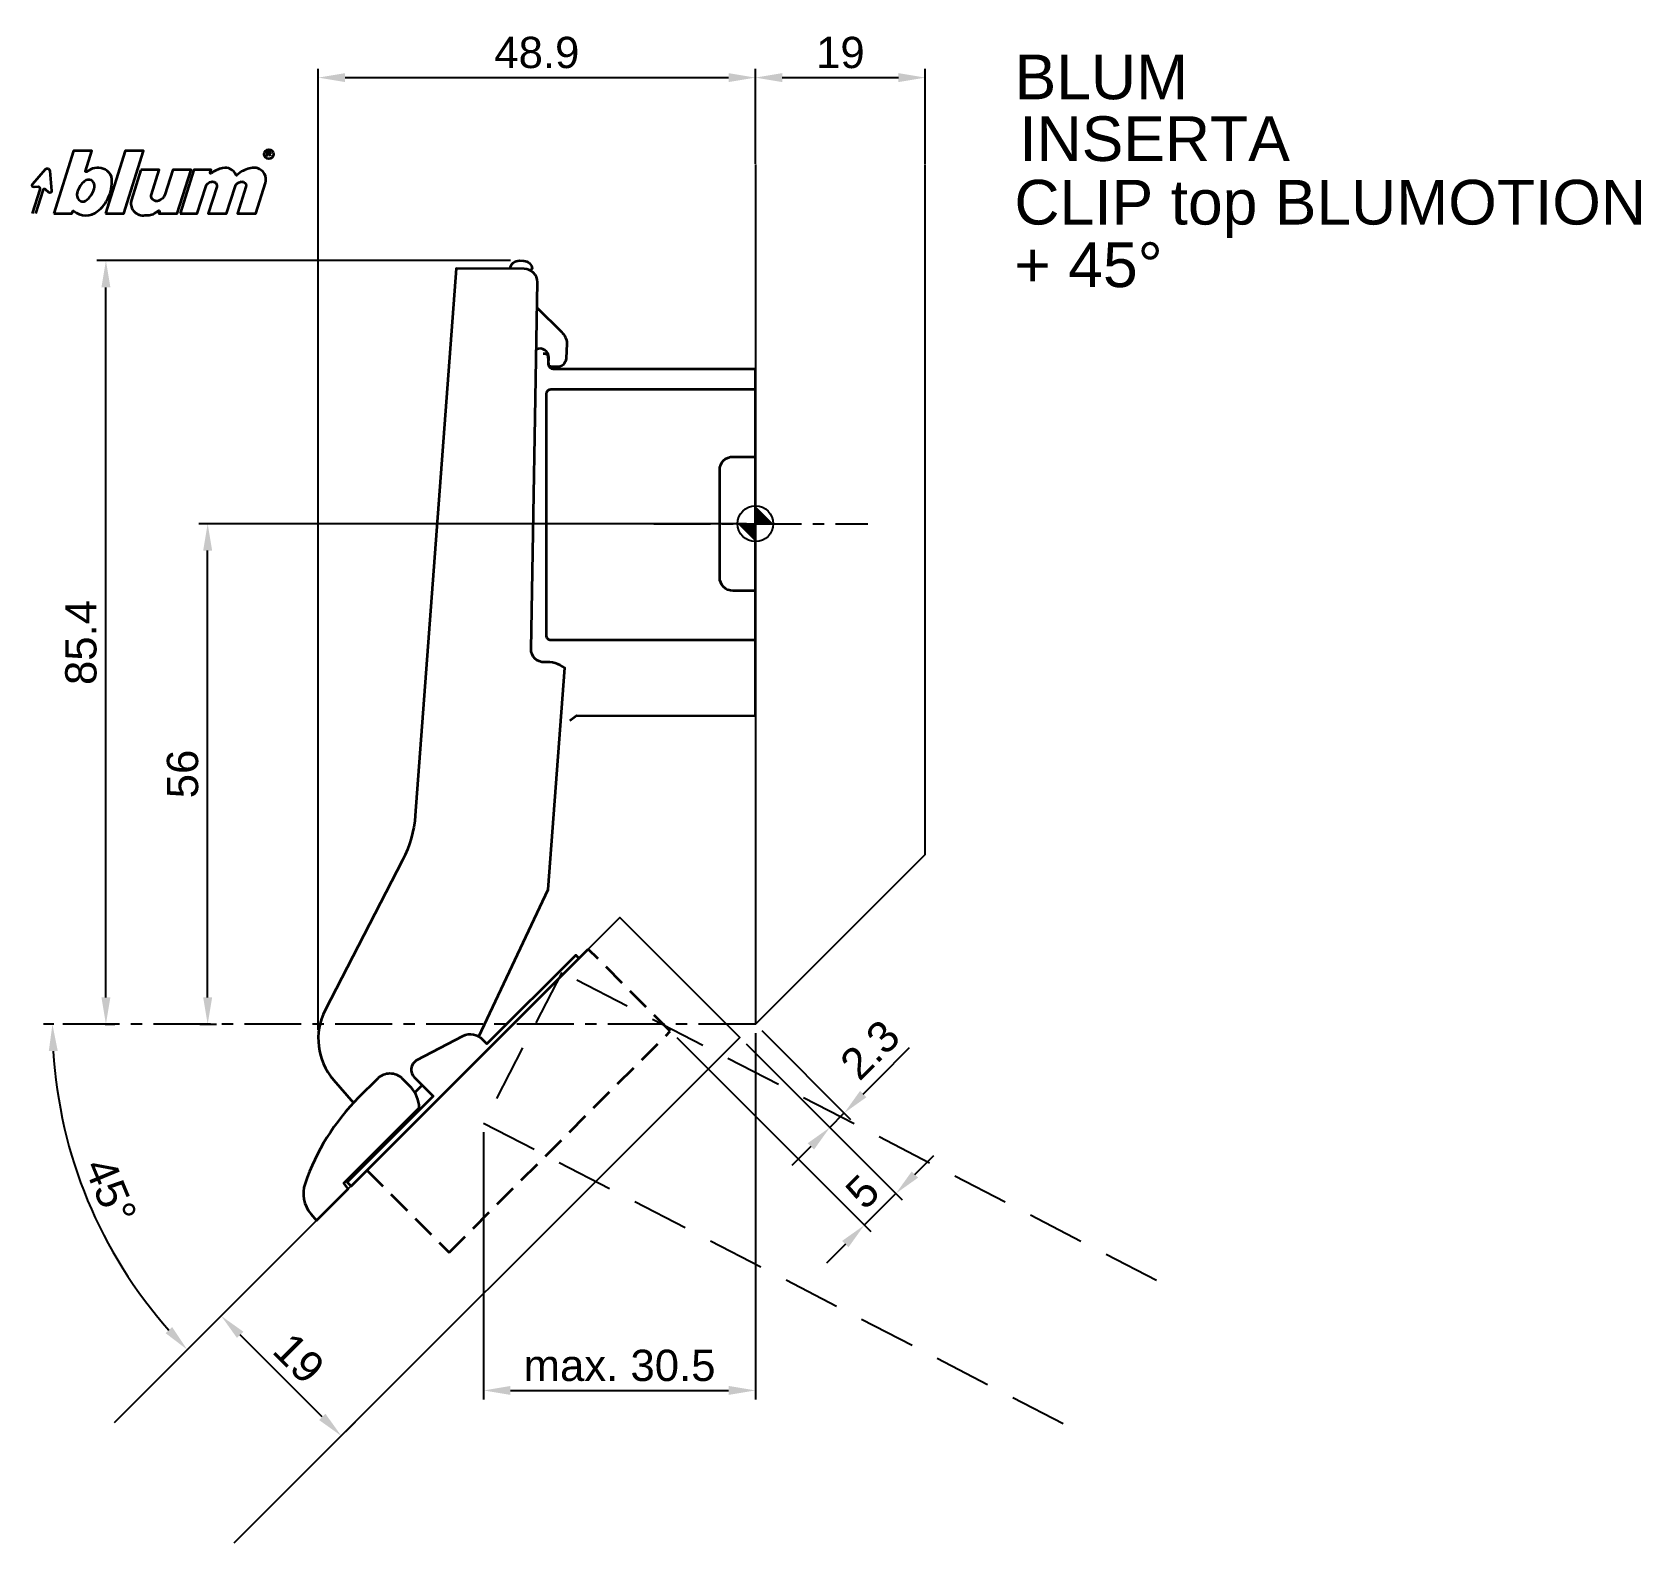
# Model space of a CAD drawing. Extents: x -81 to 99, y -114 to 55.
import ezdxf

# ---------------------------------------------------------------- set-up
doc = ezdxf.new("R2010")
doc.units = 0
doc.header["$PDMODE"] = 35
doc.header["$PDSIZE"] = 5
doc.linetypes.add('MITTE', pattern=[50.8, 31.75, -6.35, 6.35, -6.35])
doc.linetypes.add('STRICHLINIE', pattern=[19.05, 12.7, -6.35])
doc.layers.get('Defpoints').update_dxf_attribs({"linetype": 'CONTINUOUS'})
doc.layers.add('1', color=2, linetype='CONTINUOUS')
doc.layers.add('5', color=1, linetype='CONTINUOUS')
doc.layers.add('6', color=3, linetype='CONTINUOUS', lineweight=35)
doc.styles.add('Beschlag', font='ARIAL.TTF')
doc.dimstyles.new('Beschlag', dxfattribs={"dimtxt": 3.5, "dimasz": 3, "dimexe": 1, "dimexo": 1, "dimgap": 1, "dimtad": 1, "dimdec": 1, "dimdsep": 46, "dimtxsty": 'Beschlag', "dimcen": 2, "dimclrd": 256, "dimclre": 256, "dimclrt": 256, "dimadec": 1, "dimazin": 2, "dimtfac": 0.71, "dimtdec": 1, "dimtix": 1, "dimtmove": 2, "dimatfit": 0, "dimfxl": 0, "dimtolj": 1, "dimlwd": -1, "dimlwe": -1, "dimarcsym": 0})

# ---------------------------------------------------------------- blocks, each defined once
blk = doc.blocks.new('NullPunkt')
at = {"layer": '5'}
for points in [[(0, 2), (0, -2)], [(-2, 0), (2, 0)]]:
    blk.add_lwpolyline(points, dxfattribs=at)
blk.add_circle((0, 0), 2, dxfattribs=at)
for points in [[(0, 0), (-2, 0), (0, 2)], [(0, 0), (2, 0), (0, -2)]]:
    blk.add_solid(points, dxfattribs=at)
blk = doc.blocks.new('*D1')
at = {"layer": '1'}
for p, q in [((-48.9, -56.64), (-48.9, 50.91)), ((0, 40.25), (0, 50.91)), ((-45.9, 49.91), (-3, 49.91))]:
    blk.add_line(p, q, dxfattribs=at)
for points in [[(-45.9, 50.41), (-45.9, 49.41), (-48.9, 49.91)], [(-3, 50.41), (-3, 49.41), (0, 49.91)]]:
    blk.add_solid(points, dxfattribs=at)
at = {"layer": 'Defpoints', "color": 0}
for p in [(0, 49.91), (0, 39.25), (-48.9, -57.64)]:
    blk.add_point(p, dxfattribs=at)
at = {"layer": '1', "insert": (-24.45, 52.7), "char_height": 3.5, "attachment_point": 5, "style": 'Beschlag'}
blk.add_mtext('\\A1;48.9', dxfattribs=at)
blk = doc.blocks.new('*D2')
at = {"layer": '1'}
for p, q in [((0, 40.25), (0, 50.91)), ((19, 40.25), (19, 50.91)), ((3, 49.91), (16, 49.91))]:
    blk.add_line(p, q, dxfattribs=at)
for points in [[(3, 50.41), (3, 49.41), (0, 49.91)], [(16, 50.41), (16, 49.41), (19, 49.91)]]:
    blk.add_solid(points, dxfattribs=at)
at = {"layer": 'Defpoints', "color": 0}
for p in [(19, 49.91), (0, 39.25), (19, 39.25)]:
    blk.add_point(p, dxfattribs=at)
at = {"layer": '1', "insert": (9.5, 52.7), "char_height": 3.5, "attachment_point": 5, "style": 'Beschlag'}
blk.add_mtext('\\A1;19', dxfattribs=at)
blk = doc.blocks.new('*D3')
at = {"layer": '1'}
for p, q in [((0, -57), (0, -97.97)), ((-30.4, -68.07), (-30.4, -97.97)), ((-27.4, -96.97), (-3, -96.97))]:
    blk.add_line(p, q, dxfattribs=at)
for points in [[(-27.4, -96.47), (-27.4, -97.47), (-30.4, -96.97)], [(-3, -96.47), (-3, -97.47), (0, -96.97)]]:
    blk.add_solid(points, dxfattribs=at)
at = {"layer": 'Defpoints', "color": 0}
for p in [(0, -56), (-30.4, -67.07), (0, -96.97)]:
    blk.add_point(p, dxfattribs=at)
at = {"layer": '1', "insert": (-15.2, -94.19), "char_height": 3.5, "attachment_point": 5, "style": 'Beschlag'}
blk.add_mtext('\\A1;max. 30.5', dxfattribs=at)
blk = doc.blocks.new('*D4')
at = {"layer": '1'}
for p, q in [((-8.81, -57.48), (12.89, -79.18)), ((-1.03, -58.2), (16.42, -75.65)), ((17.83, -72.82), (19.95, -70.7)), ((12.18, -78.48), (15.71, -74.94)), ((10.06, -80.6), (7.94, -82.72))]:
    blk.add_line(p, q, dxfattribs=at)
for points in [[(17.48, -72.47), (18.19, -73.17), (15.71, -74.94)], [(9.7, -80.24), (10.41, -80.95), (12.18, -78.48)]]:
    blk.add_solid(points, dxfattribs=at)
at = {"layer": 'Defpoints', "color": 0}
for p in [(-9.52, -56.78), (-1.74, -57.49), (15.71, -74.94)]:
    blk.add_point(p, dxfattribs=at)
at = {"layer": '1', "insert": (11.98, -74.74), "char_height": 3.5, "attachment_point": 5, "rotation": 45.0015, "style": 'Beschlag'}
blk.add_mtext('\\A1;5', dxfattribs=at)
blk = doc.blocks.new('*D5')
at = {"layer": '1'}
for p, q in [((0.71, -56.71), (10.64, -66.64)), ((-1.03, -58.2), (9.03, -68.26)), ((12.06, -63.81), (14.18, -61.69)), ((8.32, -67.55), (9.94, -65.93)), ((6.2, -69.67), (4.08, -71.79))]:
    blk.add_line(p, q, dxfattribs=at)
for points in [[(11.7, -63.46), (12.41, -64.17), (9.94, -65.93)], [(5.84, -69.32), (6.55, -70.03), (8.32, -67.55)]]:
    blk.add_solid(points, dxfattribs=at)
at = {"layer": 'Defpoints', "color": 0}
for p in [(-1.74, -57.49), (0, -56), (9.94, -65.93)]:
    blk.add_point(p, dxfattribs=at)
at = {"layer": '1', "insert": (12.82, -58.86), "char_height": 3.5, "attachment_point": 5, "rotation": 45.0015, "style": 'Beschlag'}
blk.add_mtext('\\A1;2.3', dxfattribs=at)
blk = doc.blocks.new('*D6')
at = {"layer": '1'}
for p, q in [((-58.37, -87.24), (-60.47, -89.34)), ((-48.45, -99.94), (-57.64, -90.75)), ((-44.78, -100.52), (-47.03, -102.77))]:
    blk.add_line(p, q, dxfattribs=at)
for points in [[(-57.28, -90.4), (-57.99, -91.1), (-59.76, -88.63)], [(-48.09, -99.59), (-48.8, -100.29), (-46.32, -102.06)]]:
    blk.add_solid(points, dxfattribs=at)
at = {"layer": 'Defpoints', "color": 0}
for p in [(-57.66, -86.53), (-59.76, -88.63), (-44.08, -99.81)]:
    blk.add_point(p, dxfattribs=at)
at = {"layer": '1', "insert": (-51.07, -93.37), "char_height": 3.5, "attachment_point": 5, "rotation": 315.0015, "style": 'Beschlag'}
blk.add_mtext('\\A1;19', dxfattribs=at)
blk = doc.blocks.new('*D7')
at = {"layer": '1'}
for p, q in [((-1, 0), (-62.27, 0)), ((-61.27, -53), (-61.27, -3)), ((-62.14, -56), (-60.27, -56))]:
    blk.add_line(p, q, dxfattribs=at)
for points in [[(-61.77, -3), (-60.77, -3), (-61.27, 0)], [(-61.77, -53), (-60.77, -53), (-61.27, -56)]]:
    blk.add_solid(points, dxfattribs=at)
at = {"layer": 'Defpoints', "color": 0}
for p in [(-61.27, 0), (0, 0), (-63.14, -56)]:
    blk.add_point(p, dxfattribs=at)
at = {"layer": '1', "insert": (-64.06, -28), "char_height": 3.5, "attachment_point": 5, "rotation": 90, "style": 'Beschlag'}
blk.add_mtext('\\A1;56', dxfattribs=at)
blk = doc.blocks.new('*D8')
at = {"layer": '1'}
for p, q in [((-27.39, 29.43), (-73.65, 29.43)), ((-72.65, -53), (-72.65, 26.43)), ((-72.72, -56), (-71.65, -56))]:
    blk.add_line(p, q, dxfattribs=at)
for points in [[(-73.15, 26.43), (-72.15, 26.43), (-72.65, 29.43)], [(-73.15, -53), (-72.15, -53), (-72.65, -56)]]:
    blk.add_solid(points, dxfattribs=at)
at = {"layer": 'Defpoints', "color": 0}
for p in [(-72.65, 29.43), (-26.39, 29.43), (-73.72, -56)]:
    blk.add_point(p, dxfattribs=at)
at = {"layer": '1', "insert": (-75.43, -13.29), "char_height": 3.5, "attachment_point": 5, "rotation": 90, "style": 'Beschlag'}
blk.add_mtext('\\A1;85.4', dxfattribs=at)
blk = doc.blocks.new('Logo_BLUM')
at = {"layer": '6', "color": 20, "linetype": 'Continuous'}
for points in [[(2.39, 0), (4.43, 0), (4.52, 0.26, -0.512391), (4.62, 0.29, 0.357881), (7.3, 0.25, 0.116336), (8.5, 1.76, 0.127435), (8.89, 3.85, 0.227045), (8.36, 4.79, 0.273775), (6.5, 4.93), (6.04, 4.67, -0.689828), (5.94, 4.76), (6.65, 7), (4.61, 7)], [(5.59, 3.39, 0.16703), (4.99, 2.14, 0.322673), (5.41, 1.39, 0.260102), (5.93, 1.42, 0.211929), (6.95, 3, 0.250706), (6.73, 3.62, 0.316796), (6.01, 3.72, 0.086595)], [(12.15, 4.9), (11.09, 1.53, 0.527578), (12.44, -0.2, -0.003338), (13.06, -0.17, 0.131781), (13.63, 0.02), (14.12, 0.32, -0.706223), (14.22, 0.24), (14.15, 0), (16.19, 0), (17.75, 4.9), (15.7, 4.9), (14.81, 2.11, -0.253672), (14.11, 1.42, -0.127823), (13.72, 1.42, -0.447747), (13.33, 2.15), (14.2, 4.9)], [(16.53, 0), (18.44, 0), (19.39, 3, -0.282196), (20.04, 3.56, -0.141376), (20.38, 3.52, -0.3938), (20.62, 2.99), (19.67, 0), (21.72, 0), (22.67, 3, -0.282189), (23.31, 3.56, -0.141385), (23.65, 3.52, -0.393792), (23.89, 2.99), (22.94, 0), (24.99, 0), (26.07, 3.42, 0.424526), (25.18, 5.07, 0.098115), (24.64, 5.11, 0.114777), (23.24, 4.6), (22.89, 4.28, -0.522588), (22.79, 4.31, 0.36711), (21.28, 5.09, 0.102012), (20, 4.5, -0.748324), (19.89, 4.58), (20, 4.9), (18.08, 4.9)]]:
    blk.add_lwpolyline(points, format="xyb", close=True, dxfattribs=at)
blk.add_lwpolyline([(8.18, 0), (10.23, 0), (12.45, 7), (10.4, 7)], close=True, dxfattribs=at)
for points in [[(26.26, 6.4), (26.26, 6.9), (26.52, 6.9, -0.975005), (26.53, 6.67, 0.014563), (26.45, 6.67), (26.26, 6.67), (26.45, 6.67), (26.52, 6.6), (26.57, 6.53), (26.62, 6.42)], [(0, 0), (0.86, 2.7, 0.480207), (0.67, 2.98), (0.19, 2.97, -0.689229), (0.05, 3.33), (1.49, 4.95, -0.685285), (1.94, 4.79), (2.15, 2.54, -0.636083), (1.84, 2.36), (1.47, 2.68, 0.560356), (1.16, 2.59), (0.34, 0)]]:
    blk.add_lwpolyline(points, format="xyb", dxfattribs=at)
blk.add_circle((26.44, 6.65), 0.527, dxfattribs=at)
blk = doc.blocks.new('*D11')
at = {"layer": '1'}
blk.add_line((-78.47, -56), (-79.63, -56), dxfattribs=at)
blk.add_arc((-27.12, -56), 51.5, 183.338, 221.655, dxfattribs=at)
for points in [[(-79.04, -59.01), (-78.04, -58.98), (-78.63, -56)], [(-65.24, -89.89), (-65.97, -90.57), (-63.55, -92.41)]]:
    blk.add_solid(points, dxfattribs=at)
at = {"layer": 'Defpoints', "color": 0}
for p in [(-15.17, -44.05), (-77.47, -56), (0, -56), (-76.87, -69.33), (-71.72, -100.59)]:
    blk.add_point(p, dxfattribs=at)
at = {"layer": '1', "insert": (-72.14, -74.64), "char_height": 3.5, "attachment_point": 5, "rotation": 292.4965, "style": 'Beschlag'}
blk.add_mtext('\\A1;45°', dxfattribs=at)

msp = doc.modelspace()

# ---------------------------------------------------------------- linework, layer by layer
at = {"layer": '1'}
msp.add_line((13.71, -62.16), (17.25, -58.62), dxfattribs=at)
at = {"layer": '5', "linetype": 'MITTE', "ltscale": 0.2}
for p, q in [((-11.37, 0), (12.58, 0)), ((0, -56), (-77.47, -56))]:
    msp.add_line(p, q, dxfattribs=at)
at = {"layer": '5'}
for points in [[(0, 40.18), (0, -56), (19, -37), (19, 40.18)], [(-58.29, -114.02), (-1.74, -57.49), (-15.17, -44.05), (-71.72, -100.59)]]:
    msp.add_lwpolyline(points, dxfattribs=at)
at = {"layer": '5', "linetype": 'STRICHLINIE', "ltscale": 0.5}
msp.add_lwpolyline([(44.85, -84.68), (-21.66, -50.2), (-30.4, -67.07), (36.13, -101.56)], dxfattribs=at)
at = {"layer": '6'}
msp.add_line((-37.28, -62.82), (-38.1, -63.64), dxfattribs=at)
for points in [[(-27.44, 28.51, -0.407124), (-26.39, 29.43), (-25.89, 29.4, -0.361252), (-24.96, 28.53), (-25.15, 28.36), (-25.07, 28.27)], [(-30.94, -57.39), (-23.17, -40.93), (-23.17, -40.93), (-21.32, -16.14, 0.194516), (-23.6, -15.51, -0.412841), (-25.1, -14.01), (-24.37, 27.02, 0.409111), (-25.86, 28.5), (-33.48, 28.54), (-38.05, -32.64, -0.100695), (-39.46, -37.63), (-48.12, -54.44, 0.305743), (-47.2, -62.21), (-44.97, -64.81)], [(-24.42, 24.16), (-21.69, 21.47, -0.177052), (-21.08, 20.18), (-21.18, 18.48, -0.414212), (-22.23, 17.54), (-22.88, 17.57, -0.414217), (-23.16, 17.89), (-23.12, 18.58, 0.575864), (-24.5, 19.49, -2.020931)], [(-20.75, -22.03), (-20.03, -21.47), (0, -21.5), (0, 17.3), (-22.62, 17.3, -0.388879), (-23.12, 17.76), (-23.2, 18.73, 0.393611), (-23.5, 19), (-23.75, 19)], [(-19.74, -48.61), (-20.1, -48.26), (-30.03, -58.19), (-30.49, -57.73, 0.312987), (-32.74, -57.32), (-37.93, -60.07, 0.486363), (-38.16, -61.94), (-36.04, -64.06), (-36.04, -64.06), (-45.65, -73.68), (-45.23, -74.1), (-18.71, -47.59)]]:
    msp.add_lwpolyline(points, format="xyb", dxfattribs=at)
msp.add_lwpolyline([(0, -13), (0, -7.5), (-2.5, -7.5, -0.414211), (-4, -6), (-4, 6, -0.414218), (-2.5, 7.5), (0, 7.5), (0, 15), (-22.9, 15, 0.414216), (-23.4, 14.5), (-23.4, -12.5, 0.414216), (-22.9, -13)], format="xyb", close=True, dxfattribs=at)
at = {"layer": '6', "linetype": 'STRICHLINIE', "ltscale": 0.2}
msp.add_lwpolyline([(-43.46, -72.33), (-34.27, -81.53), (-9.52, -56.78), (-18.71, -47.59)], dxfattribs=at)
at = {"layer": '6', "flags": 128}
msp.add_lwpolyline([(-39.46, -62.11, 0.414214), (-42.29, -62.11), (-44.39, -64.21, 0.114125), (-50.38, -73.81, 0.262579), (-49.74, -77.2), (-49.1, -77.97), (-45.56, -74.43), (-46.03, -73.77), (-37.61, -65.35, 0.191102), (-38.56, -63.04), (-39.46, -62.11)], format="xyb", dxfattribs=at)

# ---------------------------------------------------------------- block references
at = {"layer": '5', "rotation": 90}
msp.add_blockref('NullPunkt', (0, 0), dxfattribs=at)
at = {"layer": '6'}
msp.add_blockref('Logo_BLUM', (-80.88, 34.7), dxfattribs=at)

# ---------------------------------------------------------------- texts
at = {"layer": '1', "linetype": 'Continuous', "style": 'Beschlag'}
for s, p in [('BLUM', (28.99, 47.49)), ('CLIP top BLUMOTION', (28.97, 33.47)), ('+ 45%%D', (28.97, 26.47))]:
    msp.add_text(s, height=5, dxfattribs=at).set_placement(p)
at = {"layer": '1', "insert": (29.51, 45.58), "char_height": 5, "width": 110.7908, "attachment_point": 1, "style": 'Beschlag'}
msp.add_mtext('INSERTA', dxfattribs=at)

# ---------------------------------------------------------------- dimensions: what is measured, and where the dimension line sits
at = {"layer": '1'}
for base, p1, p2, angle, picture, middle in [((0, 49.91), (-48.9, -57.64), (0, 39.25), 180, '*D1', (-24.45, 52.7)), ((19, 49.91), (0, 39.25), (19, 39.25), 180, '*D2', (9.5, 52.7)), ((-72.65, 29.43), (-73.72, -56), (-26.39, 29.43), 90, '*D8', (-75.43, -13.29)), ((-61.27, 0), (-63.14, -56), (0, 0), 90, '*D7', (-64.06, -28)), ((15.71, -74.94), (-9.52, -56.78), (-1.74, -57.49), 45.0015, '*D4', (11.98, -74.74)), ((-59.76, -88.63), (-44.08, -99.81), (-57.66, -86.53), 135.0015, '*D6', (-51.07, -93.37))]:
    dim = msp.add_linear_dim(base=base, p1=p1, p2=p2, angle=angle, dimstyle='Beschlag', dxfattribs=at)
    dim.commit()
    dim.dimension.update_dxf_attribs({"geometry": picture, "text_midpoint": middle})
dim = msp.add_angular_dim_2l(base=(-76.87, -69.33), line1=((0, -56), (-77.47, -56)), line2=((-15.17, -44.05), (-71.72, -100.59)), dimstyle='Beschlag', dxfattribs=at)
dim.commit()
dim.dimension.update_dxf_attribs({"geometry": '*D11', "text_midpoint": (-72.14, -74.64)})
dim = msp.add_linear_dim(base=(9.94, -65.93), p1=(-1.74, -57.49), p2=(0, -56), angle=45.0015, dimstyle='Beschlag', dxfattribs=at)
dim.commit()
dim.dimension.update_dxf_attribs({"geometry": '*D5', "text_midpoint": (12.82, -58.86), "dimtype": 160})
dim = msp.add_linear_dim(base=(0, -96.97), p1=(-30.4, -67.07), p2=(0, -56), angle=180, text='max. 30.5', dimstyle='Beschlag', dxfattribs=at)
dim.commit()
dim.dimension.update_dxf_attribs({"geometry": '*D3', "text_midpoint": (-15.2, -94.19)})

doc.saveas('drawing.dxf')
